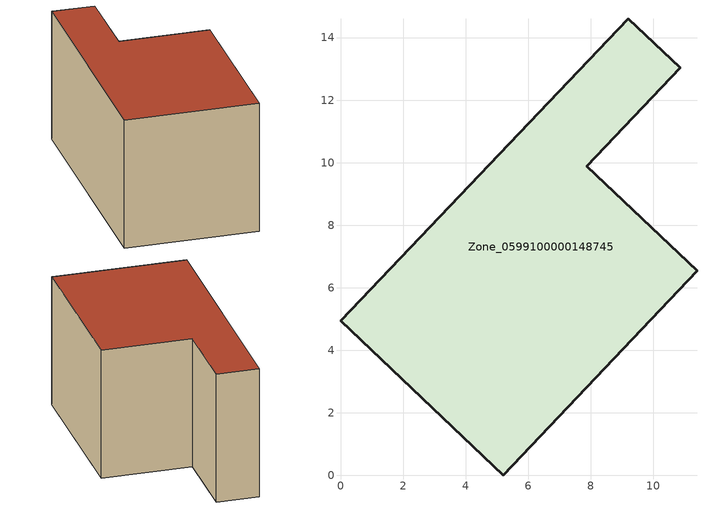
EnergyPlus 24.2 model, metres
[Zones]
Zone_0599100000148745
 floor ground (C_G): 5.21,0 0,4.95 9.2,14.61 10.86,13.04 7.87,9.88 11.4,6.54 z3.11
 wall outside (C_F): 10.86,13.04 9.2,14.61 0,4.95 5.21,0 11.4,6.54 7.87,9.88 10.86,13.04 z3.11:10.35
 roof outside (C_R): 11.4,6.54 7.87,9.88 10.86,13.04 9.2,14.61 0,4.95 5.21,0 z10.35
[BUILDING]
Pand.0599100000148745: North Axis=0; Terrain=City; Loads Convergence Tolerance Value=0.04; Temperature Convergence Tolerance Value=0.4; Solar Distribution=FullExterior; Maximum Number of Warmup Days=25; Minimum Number of Warmup Days=1
[Site:Location]
Rotterdam.The.Hague.AP_ZH_NLD Design_Conditions: Latitude=51.96; Longitude=4.45; Time Zone=1; Elevation=-4.5
[SITE:GROUNDTEMPERATURE:BUILDINGSURFACE]
18, 18, 18, 18, 18, 18, 18, 18, 18, 18, 18, 18
[MATERIAL] Thermal Absorptance=0.9; Solar Absorptance=0.7; Visible Absorptance=0.7
Name | Roughness | Thickness | Conductivity | Density | Specific Heat
G.TC.1975-1991 | MediumSmooth | 0.15 | 0.288461 | 540 | 1210
F.TC.1975-1991 | Rough | 0.3 | 0.230769 | 1920 | 840
R.TC.1975-1991 | MediumRough | 0.2 | 0.153846 | 1500 | 1000
[CONSTRUCTION]
C_G: G.TC.1975-1991
C_F: F.TC.1975-1991
C_R: R.TC.1975-1991
[ZONE]
Zone_0599100000148745: Type=1; Multiplier=1; Ceiling Height=Autocalculate; Volume=Autocalculate; Floor Area=autocalculate; Part of Total Floor Area=Yes
[ZONEINFILTRATION:DESIGNFLOWRATE]
Infil_Zone_0599100000148745: Zone or ZoneList or Space or SpaceList=Zone_0599100000148745; Schedule=AlwaysOn; Design Flow Rate Calculation Method=Flow/Area; Flow Rate per Floor Area=0.003; Constant Term Coefficient=1; Temperature Term Coefficient=0; Velocity Term Coefficient=0; Velocity Squared Term Coefficient=0
[HVACTEMPLATE:ZONE:IDEALLOADSAIRSYSTEM]
Zone_0599100000148745: Maximum Heating Supply Air Temperature=50; Minimum Cooling Supply Air Temperature=13; Maximum Heating Supply Air Humidity Ratio=0.0156; Minimum Cooling Supply Air Humidity Ratio=0.0077; Heating Limit=NoLimit; Cooling Limit=NoLimit; Dehumidification Control Type=ConstantSensibleHeatRatio; Cooling Sensible Heat Ratio=0.7; Dehumidification Setpoint=60; Humidification Control Type=None; Humidification Setpoint=30; Outdoor Air Method=None; Outdoor Air Flow Rate per Person=0.00944; Outdoor Air Flow Rate per Zone Floor Area=0; Outdoor Air Flow Rate per Zone=0; Demand Controlled Ventilation Type=None; Outdoor Air Economizer Type=NoEconomizer; Heat Recovery Type=None; Sensible Heat Recovery Effectiveness=0.7; Latent Heat Recovery Effectiveness=0.65
[ZONECONTROL:THERMOSTAT]
ThermostatControl_Zone_0599100000148745: Zone or ZoneList=Zone_0599100000148745; Control Type Schedule=DualSetpointControlType; Control 1=Thermostat_Zone_0599100000148745; Temperature Difference Between Cutout And Setpoint=0
[THERMOSTATSETPOINT:DUALSETPOINT]
Thermostat_Zone_0599100000148745: Heating Setpoint Temperature Schedule=HeatingSetpoint_Zone_0599100000148745; Cooling Setpoint Temperature Schedule=CoolingSetpoint_Zone_0599100000148745
[SCHEDULE:COMPACT]
HeatingSetpoint_Zone_0599100000148745: Through: 12/31, For: AllDays, Until: 24:00, 21
CoolingSetpoint_Zone_0599100000148745: Through: 12/31, For: AllDays, Until: 24:00, 24
DualSetpointControlType: Through: 12/31, For: AllDays, Until: 24:00, 4
AlwaysOn: Through: 12/31, For: AllDays, Until: 24:00, 1
